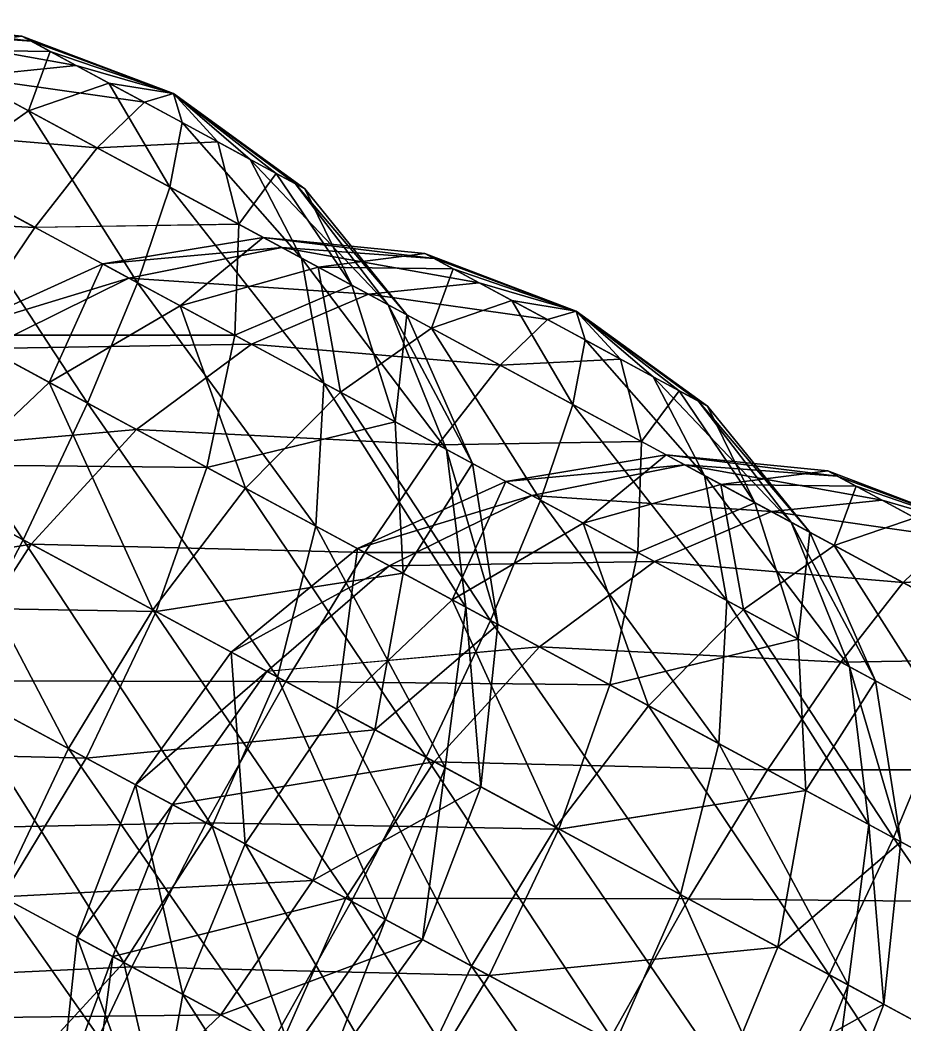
# Model space of a CAD drawing. Header units: metres. Extents: x -386 to 289, y -317 to 299.
# Drawn here: x -71.98 to -29.6, y -215.16 to -167.02 of the extents above; entities that cross this region are included whole.
import ezdxf

# ---------------------------------------------------------------- set-up
doc = ezdxf.new("R2010")
doc.units = ezdxf.units.M

msp = doc.modelspace()

# ---------------------------------------------------------------- linework, layer by layer
for points in [[(-71.440094, -168.03119, -285.98282), (-78.74935, -167.49277, -288.74295), (-79.63241, -167.0163, -281.0435), (-79.63231, -167.01619, -281.0434)], [(-71.440094, -168.03119, -285.98282), (-79.63241, -167.0163, -281.0435), (-71.897194, -167.78455, -281.99728), (-71.897095, -167.78444, -281.9972)], [(-71.897194, -167.78455, -281.99728), (-79.63241, -167.0163, -281.0435), (-77.009155, -168.43173, -273.87384), (-77.009056, -168.43163, -273.87375)], [(-69.29047, -169.19106, -289.1747), (-74.596596, -169.73347, -294.90918), (-78.74935, -167.49277, -288.74295), (-78.74925, -167.49266, -288.74286)], [(-69.29047, -169.19106, -289.1747), (-78.74935, -167.49277, -288.74295), (-71.440094, -168.03119, -285.98282), (-71.439995, -168.03108, -285.98273)], [(-71.897194, -167.78455, -281.99728), (-77.009155, -168.43173, -273.87384), (-70.5393, -168.51723, -278.286), (-70.5392, -168.51712, -278.28592)], [(-64.6381, -170.5398, -283.02084), (-71.440094, -168.03119, -285.98282), (-71.897194, -167.78455, -281.99728), (-71.897095, -167.78444, -281.9972)], [(-64.6381, -170.5398, -283.02084), (-71.897194, -167.78455, -281.99728), (-70.5393, -168.51723, -278.286), (-70.5392, -168.51712, -278.28592)], [(-77.009155, -168.43173, -273.87384), (-75.93229, -174.43007, -263.4118), (-71.58248, -171.3598, -269.15515), (-71.58238, -171.3597, -269.15506)], [(-70.5393, -168.51723, -278.286), (-77.009155, -168.43173, -273.87384), (-71.58248, -171.3598, -269.15515), (-71.58238, -171.3597, -269.15506)], [(-64.6381, -170.5398, -283.02084), (-69.29047, -169.19106, -289.1747), (-71.440094, -168.03119, -285.98282), (-71.439995, -168.03108, -285.98273)], [(-70.5393, -168.51723, -278.286), (-71.58248, -171.3598, -269.15515), (-67.73024, -170.03291, -275.8434), (-67.73014, -170.0328, -275.84332)], [(-64.6381, -170.5398, -283.02084), (-70.5393, -168.51723, -278.286), (-67.73024, -170.03291, -275.8434), (-67.73014, -170.0328, -275.84332)], [(-66.02431, -170.95338, -290.71765), (-74.596596, -169.73347, -294.90918), (-69.29047, -169.19106, -289.1747), (-69.29037, -169.19095, -289.17462)], [(-64.6381, -170.5398, -283.02084), (-66.02431, -170.95338, -290.71765), (-69.29047, -169.19106, -289.1747), (-69.29037, -169.19095, -289.17462)], [(-69.29047, -169.19106, -289.1747), (-69.29047, -169.19106, -289.1747), (-66.02431, -170.95338, -290.71765), (-66.02421, -170.95328, -290.71756)], [(-68.286865, -173.13802, -297.88995), (-80.19489, -172.1301, -299.8335), (-74.596596, -169.73347, -294.90918), (-74.5965, -169.73337, -294.9091)], [(-66.02431, -170.95338, -290.71765), (-68.286865, -173.13802, -297.88995), (-74.596596, -169.73347, -294.90918), (-74.5965, -169.73337, -294.9091)], [(-74.596596, -169.73347, -294.90918), (-74.596596, -169.73347, -294.90918), (-68.286865, -173.13802, -297.88995), (-68.286766, -173.13791, -297.88986)], [(-67.73024, -170.03291, -275.8434), (-71.58248, -171.3598, -269.15515), (-64.806465, -175.01595, -268.15173), (-64.806366, -175.01584, -268.15164)], [(-67.73024, -170.03291, -275.8434), (-64.806465, -175.01595, -268.15173), (-64.22272, -171.92546, -275.32404), (-64.22262, -171.92535, -275.32394)], [(-64.6381, -170.5398, -283.02084), (-67.73024, -170.03291, -275.8434), (-64.22272, -171.92546, -275.32404), (-64.22262, -171.92535, -275.32394)], [(-64.6381, -170.5398, -283.02084), (-62.51678, -172.84593, -290.19824), (-66.02431, -170.95338, -290.71765), (-66.02421, -170.95328, -290.71756)], [(-64.6381, -170.5398, -283.02084), (-64.22272, -171.92546, -275.32404), (-60.95656, -173.68779, -276.86697), (-60.95646, -173.68768, -276.86688)], [(-64.6381, -170.5398, -283.02084), (-60.95656, -173.68779, -276.86697), (-58.806934, -174.84766, -280.05887), (-58.806835, -174.84755, -280.05878)], [(-64.6381, -170.5398, -283.02084), (-58.806934, -174.84766, -280.05887), (-58.34983, -175.0943, -284.0444), (-58.34973, -175.0942, -284.0443)], [(-64.6381, -170.5398, -283.02084), (-58.34983, -175.0943, -284.0444), (-59.707726, -174.36162, -287.75568), (-59.707626, -174.36151, -287.75558)], [(-64.6381, -170.5398, -283.02084), (-59.707726, -174.36162, -287.75568), (-62.51678, -172.84593, -290.19824), (-62.51668, -172.84583, -290.19815)], [(-71.58248, -171.3598, -269.15515), (-75.93229, -174.43007, -263.4118), (-66.349556, -179.60063, -261.99277), (-66.34946, -179.60052, -261.99268)], [(-71.58248, -171.3598, -269.15515), (-66.349556, -179.60063, -261.99277), (-64.806465, -175.01595, -268.15173), (-64.806366, -175.01584, -268.15164)], [(-62.51678, -172.84593, -290.19824), (-68.286865, -173.13802, -297.88995), (-66.02431, -170.95338, -290.71765), (-66.02421, -170.95328, -290.71756)], [(-71.27158, -176.94484, -304.04892), (-85.703835, -176.21758, -303.61206), (-80.19489, -172.1301, -299.8335), (-80.19479, -172.12999, -299.8334)], [(-68.286865, -173.13802, -297.88995), (-71.27158, -176.94484, -304.04892), (-80.19489, -172.1301, -299.8335), (-80.19479, -172.12999, -299.8334)], [(-80.19489, -172.1301, -299.8335), (-80.19489, -172.1301, -299.8335), (-71.27158, -176.94484, -304.04892), (-71.271484, -176.94473, -304.04883)], [(-64.22272, -171.92546, -275.32404), (-64.806465, -175.01595, -268.15173), (-58.49673, -178.42049, -271.1325), (-58.49663, -178.42038, -271.13242)], [(-64.22272, -171.92546, -275.32404), (-58.49673, -178.42049, -271.1325), (-60.95656, -173.68779, -276.86697), (-60.95646, -173.68768, -276.86688)], [(-61.510845, -176.79416, -296.88654), (-71.27158, -176.94484, -304.04892), (-68.286865, -173.13802, -297.88995), (-68.286766, -173.13791, -297.88986)], [(-62.51678, -172.84593, -290.19824), (-61.510845, -176.79416, -296.88654), (-68.286865, -173.13802, -297.88995), (-68.286766, -173.13791, -297.88986)], [(-59.707726, -174.36162, -287.75568), (-61.510845, -176.79416, -296.88654), (-62.51678, -172.84593, -290.19824), (-62.51668, -172.84583, -290.19815)], [(-60.95656, -173.68779, -276.86697), (-58.49673, -178.42049, -271.1325), (-54.343975, -180.6612, -277.29874), (-54.343876, -180.66109, -277.29865)], [(-60.95656, -173.68779, -276.86697), (-54.343975, -180.6612, -277.29874), (-58.806934, -174.84766, -280.05887), (-58.806835, -174.84755, -280.05878)], [(-75.93229, -174.43007, -263.4118), (-80.48324, -179.03445, -259.00476), (-68.74683, -185.36707, -257.2668), (-68.746735, -185.36696, -257.26672)], [(-75.93229, -174.43007, -263.4118), (-68.74683, -185.36707, -257.2668), (-66.349556, -179.60063, -261.99277), (-66.34946, -179.60052, -261.99268)], [(-59.707726, -174.36162, -287.75568), (-56.084175, -179.72223, -292.16785), (-61.510845, -176.79416, -296.88654), (-61.510746, -176.79405, -296.88644)], [(-58.34983, -175.0943, -284.0444), (-56.084175, -179.72223, -292.16785), (-59.707726, -174.36162, -287.75568), (-59.707626, -174.36151, -287.75558)], [(-64.806465, -175.01595, -268.15173), (-66.349556, -179.60063, -261.99277), (-57.426247, -184.41539, -266.2082), (-57.426147, -184.41528, -266.2081)], [(-64.806465, -175.01595, -268.15173), (-57.426247, -184.41539, -266.2082), (-58.49673, -178.42049, -271.1325), (-58.49663, -178.42038, -271.13242)], [(-58.806934, -174.84766, -280.05887), (-54.343975, -180.6612, -277.29874), (-53.460915, -181.13766, -284.9982), (-53.460815, -181.13756, -284.9981)], [(-58.806934, -174.84766, -280.05887), (-53.460915, -181.13766, -284.9982), (-58.34983, -175.0943, -284.0444), (-58.34973, -175.0942, -284.0443)], [(-58.34983, -175.0943, -284.0444), (-53.460915, -181.13766, -284.9982), (-56.084175, -179.72223, -292.16785), (-56.084076, -179.72212, -292.16776)], [(-71.27158, -176.94484, -304.04892), (-74.77506, -182.11441, -308.77487), (-85.703835, -176.21758, -303.61206), (-85.703735, -176.21747, -303.61197)], [(-61.68885, -182.1154, -302.62988), (-74.77506, -182.11441, -308.77487), (-71.27158, -176.94484, -304.04892), (-71.271484, -176.94473, -304.04883)], [(-61.510845, -176.79416, -296.88654), (-61.68885, -182.1154, -302.62988), (-71.27158, -176.94484, -304.04892), (-71.271484, -176.94473, -304.04883)], [(-56.084175, -179.72223, -292.16785), (-61.68885, -182.1154, -302.62988), (-61.510845, -176.79416, -296.88654), (-61.510746, -176.79405, -296.88644)], [(-59.44889, -177.90672, -457.02557), (-68.01614, -178.70137, -448.50705), (-60.33195, -177.43025, -449.3261), (-60.331852, -177.43015, -449.32602)], [(-60.33195, -177.43025, -449.3261), (-68.01614, -178.70137, -448.50705), (-64.3063, -180.7031, -438.36768), (-64.3062, -180.70299, -438.36758)], [(-60.33195, -177.43025, -449.3261), (-64.3063, -180.7031, -438.36768), (-57.70869, -178.84569, -442.15646), (-57.70859, -178.84558, -442.15637)], [(-52.13963, -178.44513, -454.26544), (-59.44889, -177.90672, -457.02557), (-60.33195, -177.43025, -449.3261), (-60.331852, -177.43015, -449.32602)], [(-52.13963, -178.44513, -454.26544), (-60.33195, -177.43025, -449.3261), (-52.596733, -178.1985, -450.2799), (-52.596634, -178.1984, -450.27982)], [(-52.596733, -178.1985, -450.2799), (-60.33195, -177.43025, -449.3261), (-57.70869, -178.84569, -442.15646), (-57.70859, -178.84558, -442.15637)], [(-59.44889, -177.90672, -457.02557), (-66.76732, -179.37521, -459.39575), (-68.01614, -178.70137, -448.50705), (-68.016045, -178.70126, -448.50696)], [(-55.296135, -180.14743, -463.1918), (-66.76732, -179.37521, -459.39575), (-59.44889, -177.90672, -457.02557), (-59.44879, -177.90662, -457.02548)], [(-49.990005, -179.60501, -457.45734), (-55.296135, -180.14743, -463.1918), (-59.44889, -177.90672, -457.02557), (-59.44879, -177.90662, -457.02548)], [(-49.990005, -179.60501, -457.45734), (-59.44889, -177.90672, -457.02557), (-52.13963, -178.44513, -454.26544), (-52.13953, -178.44502, -454.26535)], [(-58.49673, -178.42049, -271.1325), (-57.426247, -184.41539, -266.2082), (-51.55336, -187.58423, -274.92856), (-51.55326, -187.58412, -274.92847)], [(-58.49673, -178.42049, -271.1325), (-51.55336, -187.58423, -274.92856), (-54.343975, -180.6612, -277.29874), (-54.343876, -180.66109, -277.29865)], [(-52.596733, -178.1985, -450.2799), (-57.70869, -178.84569, -442.15646), (-51.23884, -178.93118, -446.56863), (-51.23874, -178.93108, -446.56854)], [(-45.33764, -180.95375, -451.30347), (-52.13963, -178.44513, -454.26544), (-52.596733, -178.1985, -450.2799), (-52.596634, -178.1984, -450.27982)], [(-45.33764, -180.95375, -451.30347), (-52.596733, -178.1985, -450.2799), (-51.23884, -178.93118, -446.56863), (-51.23874, -178.93108, -446.56854)], [(-45.33764, -180.95375, -451.30347), (-49.990005, -179.60501, -457.45734), (-52.13963, -178.44513, -454.26544), (-52.13953, -178.44502, -454.26535)], [(-80.48324, -179.03445, -259.00476), (-84.925186, -184.85919, -256.23438), (-71.83493, -191.92232, -254.29596), (-71.83483, -191.92221, -254.29585)], [(-80.48324, -179.03445, -259.00476), (-71.83493, -191.92232, -254.29596), (-68.74683, -185.36707, -257.2668), (-68.746735, -185.36696, -257.26672)], [(-66.76732, -179.37521, -459.39575), (-75.12566, -181.92523, -447.87857), (-68.01614, -178.70137, -448.50705), (-68.016045, -178.70126, -448.50696)], [(-68.01614, -178.70137, -448.50705), (-75.12566, -181.92523, -447.87857), (-70.58205, -184.37683, -435.46042), (-70.58195, -184.37672, -435.46033)], [(-68.01614, -178.70137, -448.50705), (-70.58205, -184.37683, -435.46042), (-64.3063, -180.7031, -438.36768), (-64.3062, -180.70299, -438.36758)], [(-57.70869, -178.84569, -442.15646), (-64.3063, -180.7031, -438.36768), (-56.631824, -184.84402, -431.6944), (-56.631725, -184.84392, -431.6943)], [(-57.70869, -178.84569, -442.15646), (-56.631824, -184.84402, -431.6944), (-52.28202, -181.77376, -437.43777), (-52.28192, -181.77365, -437.43768)], [(-51.23884, -178.93118, -446.56863), (-57.70869, -178.84569, -442.15646), (-52.28202, -181.77376, -437.43777), (-52.28192, -181.77365, -437.43768)], [(-51.23884, -178.93118, -446.56863), (-52.28202, -181.77376, -437.43777), (-48.429783, -180.44687, -444.12604), (-48.429684, -180.44676, -444.12595)], [(-45.33764, -180.95375, -451.30347), (-51.23884, -178.93118, -446.56863), (-48.429783, -180.44687, -444.12604), (-48.429684, -180.44676, -444.12595)], [(-66.76732, -179.37521, -459.39575), (-73.59616, -182.7505, -461.21445), (-75.12566, -181.92523, -447.87857), (-75.125565, -181.92513, -447.87848)], [(-60.89443, -182.54404, -468.11612), (-73.59616, -182.7505, -461.21445), (-66.76732, -179.37521, -459.39575), (-66.76722, -179.3751, -459.39566)], [(-55.296135, -180.14743, -463.1918), (-60.89443, -182.54404, -468.11612), (-66.76732, -179.37521, -459.39575), (-66.76722, -179.3751, -459.39566)], [(-66.349556, -179.60063, -261.99277), (-68.74683, -185.36707, -257.2668), (-57.818054, -191.26392, -262.42963), (-57.817955, -191.26381, -262.42953)], [(-66.349556, -179.60063, -261.99277), (-57.818054, -191.26392, -262.42963), (-57.426247, -184.41539, -266.2082), (-57.426147, -184.41528, -266.2081)], [(-56.084175, -179.72223, -292.16785), (-54.014374, -186.25633, -295.95663), (-61.68885, -182.1154, -302.62988), (-61.68875, -182.1153, -302.6298)], [(-53.460915, -181.13766, -284.9982), (-54.014374, -186.25633, -295.95663), (-56.084175, -179.72223, -292.16785), (-56.084076, -179.72212, -292.16776)], [(-46.723846, -181.36734, -459.00027), (-55.296135, -180.14743, -463.1918), (-49.990005, -179.60501, -457.45734), (-49.989906, -179.6049, -457.45724)], [(-45.33764, -180.95375, -451.30347), (-46.723846, -181.36734, -459.00027), (-49.990005, -179.60501, -457.45734), (-49.989906, -179.6049, -457.45724)], [(-49.990005, -179.60501, -457.45734), (-49.990005, -179.60501, -457.45734), (-46.723846, -181.36734, -459.00027), (-46.723747, -181.36723, -459.00018)], [(-48.9864, -183.55197, -466.17258), (-60.89443, -182.54404, -468.11612), (-55.296135, -180.14743, -463.1918), (-55.296036, -180.14732, -463.1917)], [(-46.723846, -181.36734, -459.00027), (-48.9864, -183.55197, -466.17258), (-55.296135, -180.14743, -463.1918), (-55.296036, -180.14732, -463.1917)], [(-55.296135, -180.14743, -463.1918), (-55.296135, -180.14743, -463.1918), (-48.9864, -183.55197, -466.17258), (-48.9863, -183.55186, -466.1725)], [(-48.429783, -180.44687, -444.12604), (-52.28202, -181.77376, -437.43777), (-45.506004, -185.4299, -436.43436), (-45.505905, -185.4298, -436.43427)], [(-48.429783, -180.44687, -444.12604), (-45.506004, -185.4299, -436.43436), (-44.922256, -182.33942, -443.60666), (-44.922157, -182.33931, -443.60657)], [(-45.33764, -180.95375, -451.30347), (-48.429783, -180.44687, -444.12604), (-44.922256, -182.33942, -443.60666), (-44.922157, -182.33931, -443.60657)], [(-64.3063, -180.7031, -438.36768), (-70.58205, -184.37683, -435.46042), (-61.182774, -189.44841, -427.28738), (-61.182674, -189.4483, -427.2873)], [(-64.3063, -180.7031, -438.36768), (-61.182774, -189.44841, -427.28738), (-56.631824, -184.84402, -431.6944), (-56.631725, -184.84392, -431.6943)], [(-54.343975, -180.6612, -277.29874), (-51.55336, -187.58423, -274.92856), (-50.30453, -188.25806, -285.81726), (-50.304432, -188.25795, -285.81717)], [(-54.343975, -180.6612, -277.29874), (-50.30453, -188.25806, -285.81726), (-53.460915, -181.13766, -284.9982), (-53.460815, -181.13756, -284.9981)], [(-45.33764, -180.95375, -451.30347), (-43.21632, -183.25989, -458.4809), (-46.723846, -181.36734, -459.00027), (-46.723747, -181.36723, -459.00018)], [(-45.33764, -180.95375, -451.30347), (-44.922256, -182.33942, -443.60666), (-41.656097, -184.10175, -445.1496), (-41.656, -184.10164, -445.1495)], [(-45.33764, -180.95375, -451.30347), (-41.656097, -184.10175, -445.1496), (-39.506474, -185.26163, -448.3415), (-39.506374, -185.26152, -448.3414)], [(-45.33764, -180.95375, -451.30347), (-39.506474, -185.26163, -448.3415), (-39.04937, -185.50826, -452.32703), (-39.04927, -185.50815, -452.32693)], [(-45.33764, -180.95375, -451.30347), (-39.04937, -185.50826, -452.32703), (-40.407265, -184.77557, -456.0383), (-40.407166, -184.77547, -456.0382)], [(-45.33764, -180.95375, -451.30347), (-40.407265, -184.77557, -456.0383), (-43.21632, -183.25989, -458.4809), (-43.21622, -183.25978, -458.4808)], [(-53.460915, -181.13766, -284.9982), (-50.30453, -188.25806, -285.81726), (-54.014374, -186.25633, -295.95663), (-54.014275, -186.25623, -295.95654)], [(-43.21632, -183.25989, -458.4809), (-48.9864, -183.55197, -466.17258), (-46.723846, -181.36734, -459.00027), (-46.723747, -181.36723, -459.00018)], [(-75.12566, -181.92523, -447.87857), (-76.10825, -189.61655, -433.63284), (-70.58205, -184.37683, -435.46042), (-70.58195, -184.37672, -435.46033)], [(-52.28202, -181.77376, -437.43777), (-56.631824, -184.84402, -431.6944), (-47.049095, -190.01459, -430.2754), (-47.048996, -190.01448, -430.2753)], [(-52.28202, -181.77376, -437.43777), (-47.049095, -190.01459, -430.2754), (-45.506004, -185.4299, -436.43436), (-45.505905, -185.4298, -436.43427)], [(-63.03866, -188.44704, -307.03693), (-78.55854, -188.29445, -311.74573), (-74.77506, -182.11441, -308.77487), (-74.77496, -182.1143, -308.77478)], [(-61.68885, -182.1154, -302.62988), (-63.03866, -188.44704, -307.03693), (-74.77506, -182.11441, -308.77487), (-74.77496, -182.1143, -308.77478)], [(-54.014374, -186.25633, -295.95663), (-63.03866, -188.44704, -307.03693), (-61.68885, -182.1154, -302.62988), (-61.68875, -182.1153, -302.6298)], [(-44.922256, -182.33942, -443.60666), (-45.506004, -185.4299, -436.43436), (-39.19627, -188.83444, -439.41513), (-39.19617, -188.83434, -439.41504)], [(-44.922256, -182.33942, -443.60666), (-39.19627, -188.83444, -439.41513), (-41.656097, -184.10175, -445.1496), (-41.656, -184.10164, -445.1495)], [(-66.40337, -186.63153, -471.89468), (-79.47006, -187.80261, -462.35773), (-73.59616, -182.7505, -461.21445), (-73.59606, -182.7504, -461.21436)], [(-60.89443, -182.54404, -468.11612), (-66.40337, -186.63153, -471.89468), (-73.59616, -182.7505, -461.21445), (-73.59606, -182.7504, -461.21436)], [(-51.97112, -187.3588, -472.33154), (-66.40337, -186.63153, -471.89468), (-60.89443, -182.54404, -468.11612), (-60.89433, -182.54393, -468.11603)], [(-48.9864, -183.55197, -466.17258), (-51.97112, -187.3588, -472.33154), (-60.89443, -182.54404, -468.11612), (-60.89433, -182.54393, -468.11603)], [(-60.89443, -182.54404, -468.11612), (-60.89443, -182.54404, -468.11612), (-51.97112, -187.3588, -472.33154), (-51.97102, -187.35869, -472.33145)], [(-43.21632, -183.25989, -458.4809), (-42.210384, -187.20811, -465.16916), (-48.9864, -183.55197, -466.17258), (-48.9863, -183.55186, -466.1725)], [(-40.407265, -184.77557, -456.0383), (-42.210384, -187.20811, -465.16916), (-43.21632, -183.25989, -458.4809), (-43.21622, -183.25978, -458.4808)], [(-42.210384, -187.20811, -465.16916), (-51.97112, -187.3588, -472.33154), (-48.9864, -183.55197, -466.17258), (-48.9863, -183.55186, -466.1725)], [(-41.656097, -184.10175, -445.1496), (-39.19627, -188.83444, -439.41513), (-35.043514, -191.07515, -445.58136), (-35.043415, -191.07504, -445.58127)], [(-41.656097, -184.10175, -445.1496), (-35.043514, -191.07515, -445.58136), (-39.506474, -185.26163, -448.3415), (-39.506374, -185.26152, -448.3414)], [(-70.58205, -184.37683, -435.46042), (-76.10825, -189.61655, -433.63284), (-65.624725, -195.27315, -424.517), (-65.624626, -195.27304, -424.5169)], [(-70.58205, -184.37683, -435.46042), (-65.624725, -195.27315, -424.517), (-61.182774, -189.44841, -427.28738), (-61.182674, -189.4483, -427.2873)], [(-56.631824, -184.84402, -431.6944), (-61.182774, -189.44841, -427.28738), (-49.446373, -195.78104, -425.54944), (-49.446274, -195.78093, -425.54935)], [(-57.426247, -184.41539, -266.2082), (-57.818054, -191.26392, -262.42963), (-50.62527, -195.14494, -273.10986), (-50.62517, -195.14484, -273.10977)], [(-57.426247, -184.41539, -266.2082), (-50.62527, -195.14494, -273.10986), (-51.55336, -187.58423, -274.92856), (-51.55326, -187.58412, -274.92847)], [(-56.631824, -184.84402, -431.6944), (-49.446373, -195.78104, -425.54944), (-47.049095, -190.01459, -430.2754), (-47.048996, -190.01448, -430.2753)], [(-40.407265, -184.77557, -456.0383), (-36.783714, -190.1362, -460.45047), (-42.210384, -187.20811, -465.16916), (-42.210285, -187.20801, -465.16907)], [(-39.04937, -185.50826, -452.32703), (-36.783714, -190.1362, -460.45047), (-40.407265, -184.77557, -456.0383), (-40.407166, -184.77547, -456.0382)], [(-84.925186, -184.85919, -256.23438), (-75.4034, -198.81961, -253.28265), (-71.83493, -191.92232, -254.29596), (-71.83483, -191.92221, -254.29585)], [(-39.506474, -185.26163, -448.3415), (-35.043514, -191.07515, -445.58136), (-34.160454, -191.55164, -453.28082), (-34.160355, -191.55153, -453.28073)], [(-39.506474, -185.26163, -448.3415), (-34.160454, -191.55164, -453.28082), (-39.04937, -185.50826, -452.32703), (-39.04927, -185.50815, -452.32693)], [(-68.74683, -185.36707, -257.2668), (-71.83493, -191.92232, -254.29596), (-59.645466, -198.49939, -260.05435), (-59.645367, -198.49928, -260.05426)], [(-68.74683, -185.36707, -257.2668), (-59.645466, -198.49939, -260.05435), (-57.818054, -191.26392, -262.42963), (-57.817955, -191.26381, -262.42953)], [(-45.506004, -185.4299, -436.43436), (-47.049095, -190.01459, -430.2754), (-38.125786, -194.82935, -434.4908), (-38.125687, -194.82924, -434.49072)], [(-45.506004, -185.4299, -436.43436), (-38.125786, -194.82935, -434.4908), (-39.19627, -188.83444, -439.41513), (-39.19617, -188.83434, -439.41504)], [(-39.04937, -185.50826, -452.32703), (-34.160454, -191.55164, -453.28082), (-36.783714, -190.1362, -460.45047), (-36.783615, -190.1361, -460.45038)], [(-54.014374, -186.25633, -295.95663), (-53.63939, -193.51862, -298.8639), (-63.03866, -188.44704, -307.03693), (-63.03856, -188.44693, -307.03683)], [(-50.30453, -188.25806, -285.81726), (-53.63939, -193.51862, -298.8639), (-54.014374, -186.25633, -295.95663), (-54.014275, -186.25623, -295.95654)], [(-66.40337, -186.63153, -471.89468), (-71.44755, -192.13132, -474.26996), (-79.47006, -187.80261, -462.35773), (-79.46996, -187.8025, -462.35764)], [(-55.474598, -192.52838, -477.0575), (-71.44755, -192.13132, -474.26996), (-66.40337, -186.63153, -471.89468), (-66.403275, -186.63142, -471.8946)], [(-51.97112, -187.3588, -472.33154), (-55.474598, -192.52838, -477.0575), (-66.40337, -186.63153, -471.89468), (-66.403275, -186.63142, -471.8946)], [(-66.40337, -186.63153, -471.89468), (-66.40337, -186.63153, -471.89468), (-55.474598, -192.52838, -477.0575), (-55.4745, -192.52827, -477.0574)], [(-42.210384, -187.20811, -465.16916), (-42.38839, -192.52936, -470.9125), (-51.97112, -187.3588, -472.33154), (-51.97102, -187.35869, -472.33145)], [(-36.783714, -190.1362, -460.45047), (-42.38839, -192.52936, -470.9125), (-42.210384, -187.20811, -465.16916), (-42.210285, -187.20801, -465.16907)], [(-42.38839, -192.52936, -470.9125), (-55.474598, -192.52838, -477.0575), (-51.97112, -187.3588, -472.33154), (-51.97102, -187.35869, -472.33145)], [(-51.55336, -187.58423, -274.92856), (-50.62527, -195.14494, -273.10986), (-49.09577, -195.97021, -286.44574), (-49.095673, -195.97011, -286.44565)], [(-51.55336, -187.58423, -274.92856), (-49.09577, -195.97021, -286.44574), (-50.30453, -188.25806, -285.81726), (-50.304432, -188.25795, -285.81717)], [(-71.44755, -192.13132, -474.26996), (-83.98871, -194.18723, -462.74768), (-79.47006, -187.80261, -462.35773), (-79.46996, -187.8025, -462.35764)], [(-40.14843, -188.3207, -625.30817), (-48.715687, -189.11534, -616.7897), (-41.03149, -187.84422, -617.6087), (-41.03139, -187.84412, -617.6086)], [(-41.03149, -187.84422, -617.6087), (-48.715687, -189.11534, -616.7897), (-45.00584, -191.11707, -606.65027), (-45.00574, -191.11696, -606.65015)], [(-41.03149, -187.84422, -617.6087), (-45.00584, -191.11707, -606.65027), (-38.40823, -189.25966, -610.4391), (-38.40813, -189.25955, -610.43896)], [(-32.83917, -188.8591, -622.54803), (-40.14843, -188.3207, -625.30817), (-41.03149, -187.84422, -617.6087), (-41.03139, -187.84412, -617.6086)], [(-32.83917, -188.8591, -622.54803), (-41.03149, -187.84422, -617.6087), (-33.296272, -188.61247, -618.5625), (-33.296173, -188.61237, -618.5624)], [(-33.296272, -188.61247, -618.5625), (-41.03149, -187.84422, -617.6087), (-38.40823, -189.25966, -610.4391), (-38.40813, -189.25955, -610.43896)], [(-65.46829, -195.35757, -309.8073), (-82.36419, -195.06378, -312.75903), (-78.55854, -188.29445, -311.74573), (-78.55844, -188.29434, -311.74564)], [(-63.03866, -188.44704, -307.03693), (-65.46829, -195.35757, -309.8073), (-78.55854, -188.29445, -311.74573), (-78.55844, -188.29434, -311.74564)], [(-53.63939, -193.51862, -298.8639), (-65.46829, -195.35757, -309.8073), (-63.03866, -188.44704, -307.03693), (-63.03856, -188.44693, -307.03683)], [(-50.30453, -188.25806, -285.81726), (-49.09577, -195.97021, -286.44574), (-53.63939, -193.51862, -298.8639), (-53.63929, -193.51851, -298.8638)], [(-40.14843, -188.3207, -625.30817), (-47.466854, -189.78918, -627.67834), (-48.715687, -189.11534, -616.7897), (-48.715588, -189.11523, -616.78955)], [(-35.995674, -190.5614, -631.4744), (-47.466854, -189.78918, -627.67834), (-40.14843, -188.3207, -625.30817), (-40.14833, -188.32059, -625.30804)], [(-30.689543, -190.01898, -625.7399), (-35.995674, -190.5614, -631.4744), (-40.14843, -188.3207, -625.30817), (-40.14833, -188.32059, -625.30804)], [(-30.689543, -190.01898, -625.7399), (-40.14843, -188.3207, -625.30817), (-32.83917, -188.8591, -622.54803), (-32.83907, -188.859, -622.5479)], [(-33.296272, -188.61247, -618.5625), (-38.40823, -189.25966, -610.4391), (-31.938375, -189.34515, -614.8512), (-31.938276, -189.34505, -614.8511)], [(-26.03718, -191.36772, -619.58606), (-32.83917, -188.8591, -622.54803), (-33.296272, -188.61247, -618.5625), (-33.296173, -188.61237, -618.5624)], [(-26.03718, -191.36772, -619.58606), (-33.296272, -188.61247, -618.5625), (-31.938375, -189.34515, -614.8512), (-31.938276, -189.34505, -614.8511)], [(-47.466854, -189.78918, -627.67834), (-55.825203, -192.3392, -616.1612), (-48.715687, -189.11534, -616.7897), (-48.715588, -189.11523, -616.78955)], [(-48.715687, -189.11534, -616.7897), (-55.825203, -192.3392, -616.1612), (-51.281586, -194.7908, -603.743), (-51.281487, -194.7907, -603.74286)], [(-48.715687, -189.11534, -616.7897), (-51.281586, -194.7908, -603.743), (-45.00584, -191.11707, -606.65027), (-45.00574, -191.11696, -606.65015)], [(-39.19627, -188.83444, -439.41513), (-38.125786, -194.82935, -434.4908), (-32.2529, -197.99818, -443.21118), (-32.2528, -197.99808, -443.2111)], [(-39.19627, -188.83444, -439.41513), (-32.2529, -197.99818, -443.21118), (-35.043514, -191.07515, -445.58136), (-35.043415, -191.07504, -445.58127)], [(-26.03718, -191.36772, -619.58606), (-30.689543, -190.01898, -625.7399), (-32.83917, -188.8591, -622.54803), (-32.83907, -188.859, -622.5479)], [(-76.10825, -189.61655, -433.63284), (-80.50831, -196.06514, -433.0095), (-69.65497, -201.9213, -423.57208), (-69.65487, -201.92119, -423.572)], [(-76.10825, -189.61655, -433.63284), (-69.65497, -201.9213, -423.57208), (-65.624725, -195.27315, -424.517), (-65.624626, -195.27304, -424.5169)], [(-61.182774, -189.44841, -427.28738), (-65.624725, -195.27315, -424.517), (-52.534473, -202.33627, -422.57858), (-52.534374, -202.33617, -422.5785)], [(-61.182774, -189.44841, -427.28738), (-52.534473, -202.33627, -422.57858), (-49.446373, -195.78104, -425.54944), (-49.446274, -195.78093, -425.54935)], [(-38.40823, -189.25966, -610.4391), (-45.00584, -191.11707, -606.65027), (-37.331364, -195.258, -599.977), (-37.331264, -195.25789, -599.97687)], [(-38.40823, -189.25966, -610.4391), (-37.331364, -195.258, -599.977), (-32.98156, -192.18773, -605.72034), (-32.98146, -192.18762, -605.7202)], [(-31.938375, -189.34515, -614.8512), (-38.40823, -189.25966, -610.4391), (-32.98156, -192.18773, -605.72034), (-32.98146, -192.18762, -605.7202)], [(-31.938375, -189.34515, -614.8512), (-32.98156, -192.18773, -605.72034), (-29.129322, -190.86084, -612.4086), (-29.129223, -190.86073, -612.4085)], [(-26.03718, -191.36772, -619.58606), (-31.938375, -189.34515, -614.8512), (-29.129322, -190.86084, -612.4086), (-29.129223, -190.86073, -612.4085)], [(-47.466854, -189.78918, -627.67834), (-54.295704, -193.16447, -629.4971), (-55.825203, -192.3392, -616.1612), (-55.825104, -192.3391, -616.1611)], [(-41.593967, -192.95801, -636.3987), (-54.295704, -193.16447, -629.4971), (-47.466854, -189.78918, -627.67834), (-47.466755, -189.78908, -627.6782)], [(-47.049095, -190.01459, -430.2754), (-49.446373, -195.78104, -425.54944), (-38.517593, -201.67787, -430.71228), (-38.517494, -201.67776, -430.7122)], [(-35.995674, -190.5614, -631.4744), (-41.593967, -192.95801, -636.3987), (-47.466854, -189.78918, -627.67834), (-47.466755, -189.78908, -627.6782)], [(-47.049095, -190.01459, -430.2754), (-38.517593, -201.67787, -430.71228), (-38.125786, -194.82935, -434.4908), (-38.125687, -194.82924, -434.49072)], [(-36.783714, -190.1362, -460.45047), (-34.713913, -196.67029, -464.23926), (-42.38839, -192.52936, -470.9125), (-42.38829, -192.52925, -470.9124)], [(-34.160454, -191.55164, -453.28082), (-34.713913, -196.67029, -464.23926), (-36.783714, -190.1362, -460.45047), (-36.783615, -190.1361, -460.45038)], [(-27.423384, -191.78131, -627.2829), (-35.995674, -190.5614, -631.4744), (-30.689543, -190.01898, -625.7399), (-30.689444, -190.01888, -625.7398)], [(-26.03718, -191.36772, -619.58606), (-27.423384, -191.78131, -627.2829), (-30.689543, -190.01898, -625.7399), (-30.689444, -190.01888, -625.7398)], [(-30.689543, -190.01898, -625.7399), (-30.689543, -190.01898, -625.7399), (-27.423384, -191.78131, -627.2829), (-27.423285, -191.7812, -627.2828)], [(-29.68594, -193.96594, -634.45514), (-41.593967, -192.95801, -636.3987), (-35.995674, -190.5614, -631.4744), (-35.995575, -190.5613, -631.4743)], [(-27.423384, -191.78131, -627.2829), (-29.68594, -193.96594, -634.45514), (-35.995674, -190.5614, -631.4744), (-35.995575, -190.5613, -631.4743)], [(-35.995674, -190.5614, -631.4744), (-35.995674, -190.5614, -631.4744), (-29.68594, -193.96594, -634.45514), (-29.68584, -193.96584, -634.455)], [(-35.043514, -191.07515, -445.58136), (-32.2529, -197.99818, -443.21118), (-31.00407, -198.67201, -454.09988), (-31.003971, -198.6719, -454.0998)], [(-35.043514, -191.07515, -445.58136), (-31.00407, -198.67201, -454.09988), (-34.160454, -191.55164, -453.28082), (-34.160355, -191.55153, -453.28073)], [(-29.129322, -190.86084, -612.4086), (-32.98156, -192.18773, -605.72034), (-26.205542, -195.84387, -604.717), (-26.205442, -195.84377, -604.71686)], [(-57.818054, -191.26392, -262.42963), (-59.645466, -198.49939, -260.05435), (-51.62296, -202.82811, -271.96658), (-51.62286, -202.828, -271.9665)], [(-57.818054, -191.26392, -262.42963), (-51.62296, -202.82811, -271.96658), (-50.62527, -195.14494, -273.10986), (-50.62517, -195.14484, -273.10977)], [(-45.00584, -191.11707, -606.65027), (-51.281586, -194.7908, -603.743), (-41.882313, -199.86238, -595.56995), (-41.882214, -199.86227, -595.5698)], [(-45.00584, -191.11707, -606.65027), (-41.882313, -199.86238, -595.56995), (-37.331364, -195.258, -599.977), (-37.331264, -195.25789, -599.97687)], [(-34.160454, -191.55164, -453.28082), (-31.00407, -198.67201, -454.09988), (-34.713913, -196.67029, -464.23926), (-34.713814, -196.67018, -464.23917)], [(-71.83493, -191.92232, -254.29596), (-75.4034, -198.81961, -253.28265), (-62.783936, -205.62871, -259.24417), (-62.783836, -205.6286, -259.24408)], [(-71.83493, -191.92232, -254.29596), (-62.783936, -205.62871, -259.24417), (-59.645466, -198.49939, -260.05435), (-59.645367, -198.49928, -260.05426)], [(-23.91586, -193.67386, -626.7635), (-29.68594, -193.96594, -634.45514), (-27.423384, -191.78131, -627.2829), (-27.423285, -191.7812, -627.2828)], [(-71.44755, -192.13132, -474.26996), (-75.6832, -198.66864, -475.08014), (-83.98871, -194.18723, -462.74768), (-83.98861, -194.18712, -462.7476)], [(-59.25808, -198.7084, -480.02835), (-75.6832, -198.66864, -475.08014), (-71.44755, -192.13132, -474.26996), (-71.44745, -192.13121, -474.26987)], [(-55.474598, -192.52838, -477.0575), (-59.25808, -198.7084, -480.02835), (-71.44755, -192.13132, -474.26996), (-71.44745, -192.13121, -474.26987)], [(-71.44755, -192.13132, -474.26996), (-71.44755, -192.13132, -474.26996), (-59.25808, -198.7084, -480.02835), (-59.25798, -198.7083, -480.02826)], [(-54.295704, -193.16447, -629.4971), (-61.875538, -197.29611, -615.7661), (-55.825203, -192.3392, -616.1612), (-55.825104, -192.3391, -616.1611)], [(-55.825203, -192.3392, -616.1612), (-61.875538, -197.29611, -615.7661), (-56.807793, -200.03052, -601.9154), (-56.807693, -200.03041, -601.9153)], [(-43.738197, -198.861, -475.31955), (-59.25808, -198.7084, -480.02835), (-55.474598, -192.52838, -477.0575), (-55.4745, -192.52827, -477.0574)], [(-55.825203, -192.3392, -616.1612), (-56.807793, -200.03052, -601.9154), (-51.281586, -194.7908, -603.743), (-51.281487, -194.7907, -603.74286)], [(-42.38839, -192.52936, -470.9125), (-43.738197, -198.861, -475.31955), (-55.474598, -192.52838, -477.0575), (-55.4745, -192.52827, -477.0574)], [(-34.713913, -196.67029, -464.23926), (-43.738197, -198.861, -475.31955), (-42.38839, -192.52936, -470.9125), (-42.38829, -192.52925, -470.9124)], [(-32.98156, -192.18773, -605.72034), (-37.331364, -195.258, -599.977), (-27.748634, -200.42856, -598.558), (-27.748535, -200.42845, -598.55786)], [(-32.98156, -192.18773, -605.72034), (-27.748634, -200.42856, -598.558), (-26.205542, -195.84387, -604.717), (-26.205442, -195.84377, -604.71686)], [(-41.593967, -192.95801, -636.3987), (-47.102917, -197.0455, -640.17725), (-54.295704, -193.16447, -629.4971), (-54.295605, -193.16437, -629.49695)], [(-32.67066, -197.77277, -640.61414), (-47.102917, -197.0455, -640.17725), (-41.593967, -192.95801, -636.3987), (-41.59387, -192.9579, -636.39856)], [(-29.68594, -193.96594, -634.45514), (-32.67066, -197.77277, -640.61414), (-41.593967, -192.95801, -636.3987), (-41.59387, -192.9579, -636.39856)], [(-41.593967, -192.95801, -636.3987), (-41.593967, -192.95801, -636.3987), (-32.67066, -197.77277, -640.61414), (-32.67056, -197.77266, -640.614)], [(-53.63939, -193.51862, -298.8639), (-54.984764, -201.01418, -300.69147), (-65.46829, -195.35757, -309.8073), (-65.46819, -195.35747, -309.80722)], [(-54.295704, -193.16447, -629.4971), (-60.1696, -198.21658, -630.6403), (-61.875538, -197.29611, -615.7661), (-61.87544, -197.296, -615.766)], [(-47.102917, -197.0455, -640.17725), (-60.1696, -198.21658, -630.6403), (-54.295704, -193.16447, -629.4971), (-54.295605, -193.16437, -629.49695)], [(-49.09577, -195.97021, -286.44574), (-54.984764, -201.01418, -300.69147), (-53.63939, -193.51862, -298.8639), (-53.63929, -193.51851, -298.8638)], [(-22.909924, -197.62209, -633.4518), (-32.67066, -197.77277, -640.61414), (-29.68594, -193.96594, -634.45514), (-29.68584, -193.96584, -634.455)], [(-23.91586, -193.67386, -626.7635), (-22.909924, -197.62209, -633.4518), (-29.68594, -193.96594, -634.45514), (-29.68584, -193.96584, -634.455)], [(-51.281586, -194.7908, -603.743), (-56.807793, -200.03052, -601.9154), (-46.324265, -205.68712, -592.7996), (-46.324165, -205.68701, -592.7995)], [(-51.281586, -194.7908, -603.743), (-46.324265, -205.68712, -592.7996), (-41.882313, -199.86238, -595.56995), (-41.882214, -199.86227, -595.5698)], [(-38.125786, -194.82935, -434.4908), (-38.517593, -201.67787, -430.71228), (-31.32481, -205.5589, -441.3925), (-31.32471, -205.55879, -441.3924)], [(-38.125786, -194.82935, -434.4908), (-31.32481, -205.5589, -441.3925), (-32.2529, -197.99818, -443.21118), (-32.2528, -197.99808, -443.2111)], [(-68.812164, -202.37605, -310.75223), (-85.932655, -201.96107, -311.74573), (-82.36419, -195.06378, -312.75903), (-82.36409, -195.06367, -312.75894)], [(-65.46829, -195.35757, -309.8073), (-68.812164, -202.37605, -310.75223), (-82.36419, -195.06378, -312.75903), (-82.36409, -195.06367, -312.75894)], [(-65.624725, -195.27315, -424.517), (-69.65497, -201.9213, -423.57208), (-56.102936, -209.23357, -421.56528), (-56.102837, -209.23346, -421.5652)], [(-54.984764, -201.01418, -300.69147), (-68.812164, -202.37605, -310.75223), (-65.46829, -195.35757, -309.8073), (-65.46819, -195.35747, -309.80722)], [(-65.624725, -195.27315, -424.517), (-56.102936, -209.23357, -421.56528), (-52.534473, -202.33627, -422.57858), (-52.534374, -202.33617, -422.5785)], [(-50.62527, -195.14494, -273.10986), (-51.62296, -202.82811, -271.96658), (-49.917023, -203.74858, -286.84082), (-49.916924, -203.74847, -286.84073)], [(-50.62527, -195.14494, -273.10986), (-49.917023, -203.74858, -286.84082), (-49.09577, -195.97021, -286.44574), (-49.095673, -195.97011, -286.44565)], [(-37.331364, -195.258, -599.977), (-41.882313, -199.86238, -595.56995), (-30.145912, -206.195, -593.83203), (-30.145813, -206.1949, -593.8319)], [(-37.331364, -195.258, -599.977), (-30.145912, -206.195, -593.83203), (-27.748634, -200.42856, -598.558), (-27.748535, -200.42845, -598.55786)], [(-49.446373, -195.78104, -425.54944), (-52.534473, -202.33627, -422.57858), (-40.345005, -208.91335, -428.33698), (-40.344906, -208.91324, -428.33688)], [(-49.446373, -195.78104, -425.54944), (-40.345005, -208.91335, -428.33698), (-38.517593, -201.67787, -430.71228), (-38.517494, -201.67776, -430.7122)], [(-80.50831, -196.06514, -433.0095), (-72.99884, -208.93977, -424.517), (-69.65497, -201.9213, -423.57208), (-69.65487, -201.92119, -423.572)], [(-49.09577, -195.97021, -286.44574), (-49.917023, -203.74858, -286.84082), (-54.984764, -201.01418, -300.69147), (-54.984665, -201.01407, -300.69138)], [(-34.713913, -196.67029, -464.23926), (-34.33893, -203.93257, -467.1465), (-43.738197, -198.861, -475.31955), (-43.7381, -198.86089, -475.31946)], [(-31.00407, -198.67201, -454.09988), (-34.33893, -203.93257, -467.1465), (-34.713913, -196.67029, -464.23926), (-34.713814, -196.67018, -464.23917)], [(-60.1696, -198.21658, -630.6403), (-66.45436, -203.64825, -615.63135), (-61.875538, -197.29611, -615.7661), (-61.87544, -197.296, -615.766)], [(-61.875538, -197.29611, -615.7661), (-66.45436, -203.64825, -615.63135), (-61.207848, -206.47911, -601.29205), (-61.20775, -206.479, -601.29193)], [(-61.875538, -197.29611, -615.7661), (-61.207848, -206.47911, -601.29205), (-56.807793, -200.03052, -601.9154), (-56.807693, -200.03041, -601.9153)], [(-47.102917, -197.0455, -640.17725), (-52.147087, -202.54529, -642.55255), (-60.1696, -198.21658, -630.6403), (-60.169502, -198.21648, -630.6402)], [(-36.174137, -202.94235, -645.3401), (-52.147087, -202.54529, -642.55255), (-47.102917, -197.0455, -640.17725), (-47.102818, -197.0454, -640.1771)], [(-32.67066, -197.77277, -640.61414), (-36.174137, -202.94235, -645.3401), (-47.102917, -197.0455, -640.17725), (-47.102818, -197.0454, -640.1771)], [(-47.102917, -197.0455, -640.17725), (-47.102917, -197.0455, -640.17725), (-36.174137, -202.94235, -645.3401), (-36.174038, -202.94225, -645.33997)], [(-23.087929, -202.94333, -639.1951), (-36.174137, -202.94235, -645.3401), (-32.67066, -197.77277, -640.61414), (-32.67056, -197.77266, -640.614)], [(-22.909924, -197.62209, -633.4518), (-23.087929, -202.94333, -639.1951), (-32.67066, -197.77277, -640.61414), (-32.67056, -197.77266, -640.614)], [(-60.1696, -198.21658, -630.6403), (-64.68825, -204.6012, -631.0303), (-66.45436, -203.64825, -615.63135), (-66.45426, -203.64815, -615.6312)], [(-52.147087, -202.54529, -642.55255), (-64.68825, -204.6012, -631.0303), (-60.1696, -198.21658, -630.6403), (-60.169502, -198.21648, -630.6402)], [(-32.2529, -197.99818, -443.21118), (-31.32481, -205.5589, -441.3925), (-29.795311, -206.38417, -454.72836), (-29.795212, -206.38406, -454.72827)], [(-32.2529, -197.99818, -443.21118), (-29.795311, -206.38417, -454.72836), (-31.00407, -198.67201, -454.09988), (-31.003971, -198.6719, -454.0998)], [(-63.063732, -205.47774, -481.04166), (-78.82166, -205.79796, -474.26996), (-75.6832, -198.66864, -475.08014), (-75.6831, -198.66853, -475.08005)], [(-59.25808, -198.7084, -480.02835), (-63.063732, -205.47774, -481.04166), (-75.6832, -198.66864, -475.08014), (-75.6831, -198.66853, -475.08005)], [(-75.6832, -198.66864, -475.08014), (-75.6832, -198.66864, -475.08014), (-63.063732, -205.47774, -481.04166), (-63.063633, -205.47763, -481.04156)], [(-46.16783, -205.77153, -478.08994), (-63.063732, -205.47774, -481.04166), (-59.25808, -198.7084, -480.02835), (-59.25798, -198.7083, -480.02826)], [(-59.645466, -198.49939, -260.05435), (-62.783936, -205.62871, -259.24417), (-54.47842, -210.11012, -271.57663), (-54.47832, -210.11002, -271.57654)], [(-59.645466, -198.49939, -260.05435), (-54.47842, -210.11012, -271.57663), (-51.62296, -202.82811, -271.96658), (-51.62286, -202.828, -271.9665)], [(-43.738197, -198.861, -475.31955), (-46.16783, -205.77153, -478.08994), (-59.25808, -198.7084, -480.02835), (-59.25798, -198.7083, -480.02826)], [(-31.00407, -198.67201, -454.09988), (-29.795311, -206.38417, -454.72836), (-34.33893, -203.93257, -467.1465), (-34.33883, -203.93246, -467.14642)], [(-75.4034, -198.81961, -253.28265), (-79.209045, -205.58894, -254.29596), (-67.01958, -212.16603, -260.05435), (-67.01948, -212.16592, -260.05426)], [(-75.4034, -198.81961, -253.28265), (-67.01958, -212.16603, -260.05435), (-62.783936, -205.62871, -259.24417), (-62.783836, -205.6286, -259.24408)], [(-34.33893, -203.93257, -467.1465), (-46.16783, -205.77153, -478.08994), (-43.738197, -198.861, -475.31955), (-43.7381, -198.86089, -475.31946)], [(-56.807793, -200.03052, -601.9154), (-61.207848, -206.47911, -601.29205), (-50.354504, -212.33527, -591.8547), (-50.354404, -212.33516, -591.85455)], [(-56.807793, -200.03052, -601.9154), (-50.354504, -212.33527, -591.8547), (-46.324265, -205.68712, -592.7996), (-46.324165, -205.68701, -592.7995)], [(-41.882313, -199.86238, -595.56995), (-46.324265, -205.68712, -592.7996), (-33.234013, -212.75024, -590.86115), (-33.233913, -212.75014, -590.861)], [(-41.882313, -199.86238, -595.56995), (-33.234013, -212.75024, -590.86115), (-30.145912, -206.195, -593.83203), (-30.145813, -206.1949, -593.8319)], [(-27.748634, -200.42856, -598.558), (-30.145912, -206.195, -593.83203), (-19.217134, -212.09184, -598.9949), (-19.217035, -212.09174, -598.99475)], [(-54.984764, -201.01418, -300.69147), (-57.95882, -208.23221, -301.31482), (-68.812164, -202.37605, -310.75223), (-68.812065, -202.37595, -310.75214)], [(-49.917023, -203.74858, -286.84082), (-57.95882, -208.23221, -301.31482), (-54.984764, -201.01418, -300.69147), (-54.984665, -201.01407, -300.69138)], [(-38.517593, -201.67787, -430.71228), (-40.345005, -208.91335, -428.33698), (-32.3225, -213.24207, -440.2492), (-32.3224, -213.24196, -440.2491)], [(-38.517593, -201.67787, -430.71228), (-32.3225, -213.24207, -440.2492), (-31.32481, -205.5589, -441.3925), (-31.32471, -205.55879, -441.3924)], [(-68.812164, -202.37605, -310.75223), (-72.84241, -209.0242, -309.8073), (-85.932655, -201.96107, -311.74573), (-85.932556, -201.96097, -311.74564)], [(-69.65497, -201.9213, -423.57208), (-72.99884, -208.93977, -424.517), (-59.908585, -216.0029, -422.57858), (-59.908485, -216.00279, -422.5785)], [(-69.65497, -201.9213, -423.57208), (-59.908585, -216.0029, -422.57858), (-56.102936, -209.23357, -421.56528), (-56.102837, -209.23346, -421.5652)], [(-57.95882, -208.23221, -301.31482), (-72.84241, -209.0242, -309.8073), (-68.812164, -202.37605, -310.75223), (-68.812065, -202.37595, -310.75214)], [(-52.147087, -202.54529, -642.55255), (-56.382736, -209.08261, -643.36273), (-64.68825, -204.6012, -631.0303), (-64.68815, -204.60109, -631.03015)], [(-39.95762, -209.12238, -648.311), (-56.382736, -209.08261, -643.36273), (-52.147087, -202.54529, -642.55255), (-52.146988, -202.54518, -642.5524)], [(-52.534473, -202.33627, -422.57858), (-56.102936, -209.23357, -421.56528), (-43.483475, -216.04266, -427.5268), (-43.483376, -216.04256, -427.5267)], [(-52.534473, -202.33627, -422.57858), (-43.483475, -216.04266, -427.5268), (-40.345005, -208.91335, -428.33698), (-40.344906, -208.91324, -428.33688)], [(-36.174137, -202.94235, -645.3401), (-39.95762, -209.12238, -648.311), (-52.147087, -202.54529, -642.55255), (-52.146988, -202.54518, -642.5524)], [(-52.147087, -202.54529, -642.55255), (-52.147087, -202.54529, -642.55255), (-39.95762, -209.12238, -648.311), (-39.95752, -209.12227, -648.31085)], [(-51.62296, -202.82811, -271.96658), (-54.47842, -210.11012, -271.57663), (-52.712307, -211.06306, -286.97556), (-52.712208, -211.06296, -286.97546)], [(-51.62296, -202.82811, -271.96658), (-52.712307, -211.06306, -286.97556), (-49.917023, -203.74858, -286.84082), (-49.916924, -203.74847, -286.84073)], [(-24.437737, -209.27496, -643.6022), (-39.95762, -209.12238, -648.311), (-36.174137, -202.94235, -645.3401), (-36.174038, -202.94225, -645.33997)], [(-23.087929, -202.94333, -639.1951), (-24.437737, -209.27496, -643.6022), (-36.174137, -202.94235, -645.3401), (-36.174038, -202.94225, -645.33997)], [(-64.68825, -204.6012, -631.0303), (-69.24965, -210.96274, -615.7661), (-66.45436, -203.64825, -615.63135), (-66.45426, -203.64815, -615.6312)], [(-66.45436, -203.64825, -615.63135), (-69.24965, -210.96274, -615.7661), (-64.18191, -213.69714, -601.9154), (-64.18181, -213.69704, -601.9153)], [(-66.45436, -203.64825, -615.63135), (-64.18191, -213.69714, -601.9154), (-61.207848, -206.47911, -601.29205), (-61.20775, -206.479, -601.29193)], [(-49.917023, -203.74858, -286.84082), (-52.712307, -211.06306, -286.97556), (-57.95882, -208.23221, -301.31482), (-57.95872, -208.2321, -301.31473)], [(-34.33893, -203.93257, -467.1465), (-35.684303, -211.42813, -468.9741), (-46.16783, -205.77153, -478.08994), (-46.167732, -205.77142, -478.08984)], [(-29.795311, -206.38417, -454.72836), (-35.684303, -211.42813, -468.9741), (-34.33893, -203.93257, -467.1465), (-34.33883, -203.93246, -467.14642)], [(-64.68825, -204.6012, -631.0303), (-67.54372, -211.88321, -630.6403), (-69.24965, -210.96274, -615.7661), (-69.24955, -210.96263, -615.766)], [(-56.382736, -209.08261, -643.36273), (-67.54372, -211.88321, -630.6403), (-64.68825, -204.6012, -631.0303), (-64.68815, -204.60109, -631.03015)], [(-63.063732, -205.47774, -481.04166), (-66.632195, -212.37503, -480.02835), (-78.82166, -205.79796, -474.26996), (-78.82156, -205.79785, -474.26987)], [(-49.511703, -212.79001, -479.03485), (-66.632195, -212.37503, -480.02835), (-63.063732, -205.47774, -481.04166), (-63.063633, -205.47763, -481.04156)], [(-46.16783, -205.77153, -478.08994), (-49.511703, -212.79001, -479.03485), (-63.063732, -205.47774, -481.04166), (-63.063633, -205.47763, -481.04156)], [(-66.632195, -212.37503, -480.02835), (-80.64907, -213.03342, -471.89468), (-78.82166, -205.79796, -474.26996), (-78.82156, -205.79785, -474.26987)], [(-79.209045, -205.58894, -254.29596), (-72.06375, -217.66582, -262.42963), (-67.01958, -212.16603, -260.05435), (-67.01948, -212.16592, -260.05426)], [(-78.82166, -205.79796, -474.26996), (-78.82166, -205.79796, -474.26996), (-66.632195, -212.37503, -480.02835), (-66.632095, -212.37492, -480.02826)], [(-62.783936, -205.62871, -259.24417), (-67.01958, -212.16603, -260.05435), (-58.99707, -216.49474, -271.96658), (-58.99697, -216.49463, -271.9665)], [(-62.783936, -205.62871, -259.24417), (-58.99707, -216.49474, -271.96658), (-54.47842, -210.11012, -271.57663), (-54.47832, -210.11002, -271.57654)], [(-46.324265, -205.68712, -592.7996), (-50.354504, -212.33527, -591.8547), (-36.802475, -219.64754, -589.84784), (-36.802376, -219.64743, -589.8477)], [(-35.684303, -211.42813, -468.9741), (-49.511703, -212.79001, -479.03485), (-46.16783, -205.77153, -478.08994), (-46.167732, -205.77142, -478.08984)], [(-46.324265, -205.68712, -592.7996), (-36.802475, -219.64754, -589.84784), (-33.234013, -212.75024, -590.86115), (-33.233913, -212.75014, -590.861)], [(-31.32481, -205.5589, -441.3925), (-32.3225, -213.24207, -440.2492), (-30.61656, -214.16254, -455.12344), (-30.61646, -214.16243, -455.12335)], [(-31.32481, -205.5589, -441.3925), (-30.61656, -214.16254, -455.12344), (-29.795311, -206.38417, -454.72836), (-29.795212, -206.38406, -454.72827)], [(-61.207848, -206.47911, -601.29205), (-64.18191, -213.69714, -601.9154), (-53.69838, -219.35374, -592.7996), (-53.69828, -219.35364, -592.7995)], [(-61.207848, -206.47911, -601.29205), (-53.69838, -219.35374, -592.7996), (-50.354504, -212.33527, -591.8547), (-50.354404, -212.33516, -591.85455)], [(-29.795311, -206.38417, -454.72836), (-30.61656, -214.16254, -455.12344), (-35.684303, -211.42813, -468.9741), (-35.684204, -211.42802, -468.974)], [(-30.145912, -206.195, -593.83203), (-33.234013, -212.75024, -590.86115), (-21.044544, -219.32732, -596.61957), (-21.044445, -219.32721, -596.61945)], [(-30.145912, -206.195, -593.83203), (-21.044544, -219.32732, -596.61957), (-19.217134, -212.09184, -598.9949), (-19.217035, -212.09174, -598.99475)], [(-57.95882, -208.23221, -301.31482), (-62.35888, -214.6808, -300.69147), (-72.84241, -209.0242, -309.8073), (-72.84231, -209.0241, -309.80722)], [(-52.712307, -211.06306, -286.97556), (-62.35888, -214.6808, -300.69147), (-57.95882, -208.23221, -301.31482), (-57.95872, -208.2321, -301.31473)], [(-40.345005, -208.91335, -428.33698), (-43.483475, -216.04266, -427.5268), (-35.17796, -220.52408, -439.85925), (-35.17786, -220.52397, -439.85916)], [(-40.345005, -208.91335, -428.33698), (-35.17796, -220.52408, -439.85925), (-32.3225, -213.24207, -440.2492), (-32.3224, -213.24196, -440.2491)], [(-62.35888, -214.6808, -300.69147), (-77.284355, -214.84894, -307.03693), (-72.84241, -209.0242, -309.8073), (-72.84231, -209.0241, -309.80722)], [(-72.99884, -208.93977, -424.517), (-75.42847, -215.85031, -427.28738), (-63.69207, -222.18292, -425.54944), (-63.69197, -222.18282, -425.54935)], [(-72.99884, -208.93977, -424.517), (-63.69207, -222.18292, -425.54944), (-59.908585, -216.0029, -422.57858), (-59.908485, -216.00279, -422.5785)], [(-56.382736, -209.08261, -643.36273), (-59.521202, -216.21193, -642.55255), (-67.54372, -211.88321, -630.6403), (-67.54362, -211.8831, -630.6402)], [(-56.102936, -209.23357, -421.56528), (-59.908585, -216.0029, -422.57858), (-47.71912, -222.57999, -428.33698), (-47.71902, -222.57988, -428.33688)], [(-43.76327, -215.89171, -649.3243), (-59.521202, -216.21193, -642.55255), (-56.382736, -209.08261, -643.36273), (-56.382637, -209.0825, -643.3626)], [(-39.95762, -209.12238, -648.311), (-43.76327, -215.89171, -649.3243), (-56.382736, -209.08261, -643.36273), (-56.382637, -209.0825, -643.3626)], [(-56.382736, -209.08261, -643.36273), (-56.382736, -209.08261, -643.36273), (-43.76327, -215.89171, -649.3243), (-43.763172, -215.8916, -649.32416)], [(-56.102936, -209.23357, -421.56528), (-47.71912, -222.57999, -428.33698), (-43.483475, -216.04266, -427.5268), (-43.483376, -216.04256, -427.5267)], [(-26.867369, -216.1855, -646.3725), (-43.76327, -215.89171, -649.3243), (-39.95762, -209.12238, -648.311), (-39.95752, -209.12227, -648.31085)], [(-24.437737, -209.27496, -643.6022), (-26.867369, -216.1855, -646.3725), (-39.95762, -209.12238, -648.311), (-39.95752, -209.12227, -648.31085)], [(-54.47842, -210.11012, -271.57663), (-58.99707, -216.49474, -271.96658), (-57.291138, -217.4152, -286.84082), (-57.29104, -217.4151, -286.84073)], [(-54.47842, -210.11012, -271.57663), (-57.291138, -217.4152, -286.84082), (-52.712307, -211.06306, -286.97556), (-52.712208, -211.06296, -286.97546)], [(-67.54372, -211.88321, -630.6403), (-70.0709, -218.7411, -616.1612), (-69.24965, -210.96274, -615.7661), (-69.24955, -210.96263, -615.766)], [(-69.24965, -210.96274, -615.7661), (-70.0709, -218.7411, -616.1612), (-65.52728, -221.1927, -603.743), (-65.52718, -221.1926, -603.74286)], [(-69.24965, -210.96274, -615.7661), (-65.52728, -221.1927, -603.743), (-64.18191, -213.69714, -601.9154), (-64.18181, -213.69704, -601.9153)], [(-52.712307, -211.06306, -286.97556), (-57.291138, -217.4152, -286.84082), (-62.35888, -214.6808, -300.69147), (-62.35878, -214.6807, -300.69138)], [(-35.684303, -211.42813, -468.9741), (-38.65836, -218.64616, -469.59744), (-49.511703, -212.79001, -479.03485), (-49.511604, -212.7899, -479.03476)], [(-30.61656, -214.16254, -455.12344), (-38.65836, -218.64616, -469.59744), (-35.684303, -211.42813, -468.9741), (-35.684204, -211.42802, -468.974)], [(-67.01958, -212.16603, -260.05435), (-72.06375, -217.66582, -262.42963), (-64.87097, -221.54684, -273.10986), (-64.87087, -221.54674, -273.10977)], [(-67.54372, -211.88321, -630.6403), (-68.5414, -219.56638, -629.4971), (-70.0709, -218.7411, -616.1612), (-70.0708, -218.741, -616.1611)], [(-59.521202, -216.21193, -642.55255), (-68.5414, -219.56638, -629.4971), (-67.54372, -211.88321, -630.6403), (-67.54362, -211.8831, -630.6402)], [(-67.01958, -212.16603, -260.05435), (-64.87097, -221.54684, -273.10986), (-58.99707, -216.49474, -271.96658), (-58.99697, -216.49463, -271.9665)], [(-66.632195, -212.37503, -480.02835), (-69.72029, -218.93027, -477.0575), (-80.64907, -213.03342, -471.89468), (-80.64897, -213.03331, -471.8946)], [(-53.541946, -219.43816, -478.08994), (-69.72029, -218.93027, -477.0575), (-66.632195, -212.37503, -480.02835), (-66.632095, -212.37492, -480.02826)], [(-49.511703, -212.79001, -479.03485), (-53.541946, -219.43816, -478.08994), (-66.632195, -212.37503, -480.02835), (-66.632095, -212.37492, -480.02826)], [(-50.354504, -212.33527, -591.8547), (-53.69838, -219.35374, -592.7996), (-40.608124, -226.41687, -590.86115), (-40.608025, -226.41676, -590.861)], [(-50.354504, -212.33527, -591.8547), (-40.608124, -226.41687, -590.86115), (-36.802475, -219.64754, -589.84784), (-36.802376, -219.64743, -589.8477)], [(-33.234013, -212.75024, -590.86115), (-36.802475, -219.64754, -589.84784), (-24.183012, -226.45663, -595.8094), (-24.182913, -226.45653, -595.80927)], [(-33.234013, -212.75024, -590.86115), (-24.183012, -226.45663, -595.8094), (-21.044544, -219.32732, -596.61957), (-21.044445, -219.32721, -596.61945)], [(-69.72029, -218.93027, -477.0575), (-81.040886, -219.88196, -468.11612), (-80.64907, -213.03342, -471.89468), (-80.64897, -213.03331, -471.8946)], [(-80.64907, -213.03342, -471.89468), (-80.64907, -213.03342, -471.89468), (-69.72029, -218.93027, -477.0575), (-69.72019, -218.93016, -477.0574)], [(-38.65836, -218.64616, -469.59744), (-53.541946, -219.43816, -478.08994), (-49.511703, -212.79001, -479.03485), (-49.511604, -212.7899, -479.03476)], [(-32.3225, -213.24207, -440.2492), (-35.17796, -220.52408, -439.85925), (-33.411846, -221.47702, -455.25818), (-33.411747, -221.47691, -455.2581)], [(-32.3225, -213.24207, -440.2492), (-33.411846, -221.47702, -455.25818), (-30.61656, -214.16254, -455.12344), (-30.61646, -214.16243, -455.12335)], [(-64.18191, -213.69714, -601.9154), (-65.52728, -221.1927, -603.743), (-56.12801, -226.26428, -595.56995), (-56.12791, -226.26418, -595.5698)], [(-64.18191, -213.69714, -601.9154), (-56.12801, -226.26428, -595.56995), (-53.69838, -219.35374, -592.7996), (-53.69828, -219.35364, -592.7995)], [(-30.61656, -214.16254, -455.12344), (-33.411846, -221.47702, -455.25818), (-38.65836, -218.64616, -469.59744), (-38.65826, -218.64606, -469.59735)], [(-62.35888, -214.6808, -300.69147), (-67.885086, -219.92052, -298.8639), (-77.284355, -214.84894, -307.03693), (-77.284256, -214.84883, -307.03683)], [(-57.291138, -217.4152, -286.84082), (-67.885086, -219.92052, -298.8639), (-62.35888, -214.6808, -300.69147), (-62.35878, -214.6807, -300.69138)], [(-67.885086, -219.92052, -298.8639), (-81.835304, -219.45334, -302.62988), (-77.284355, -214.84894, -307.03693), (-77.284256, -214.84883, -307.03683)]]:
    msp.add_3dface(points)

doc.saveas('drawing.dxf')
